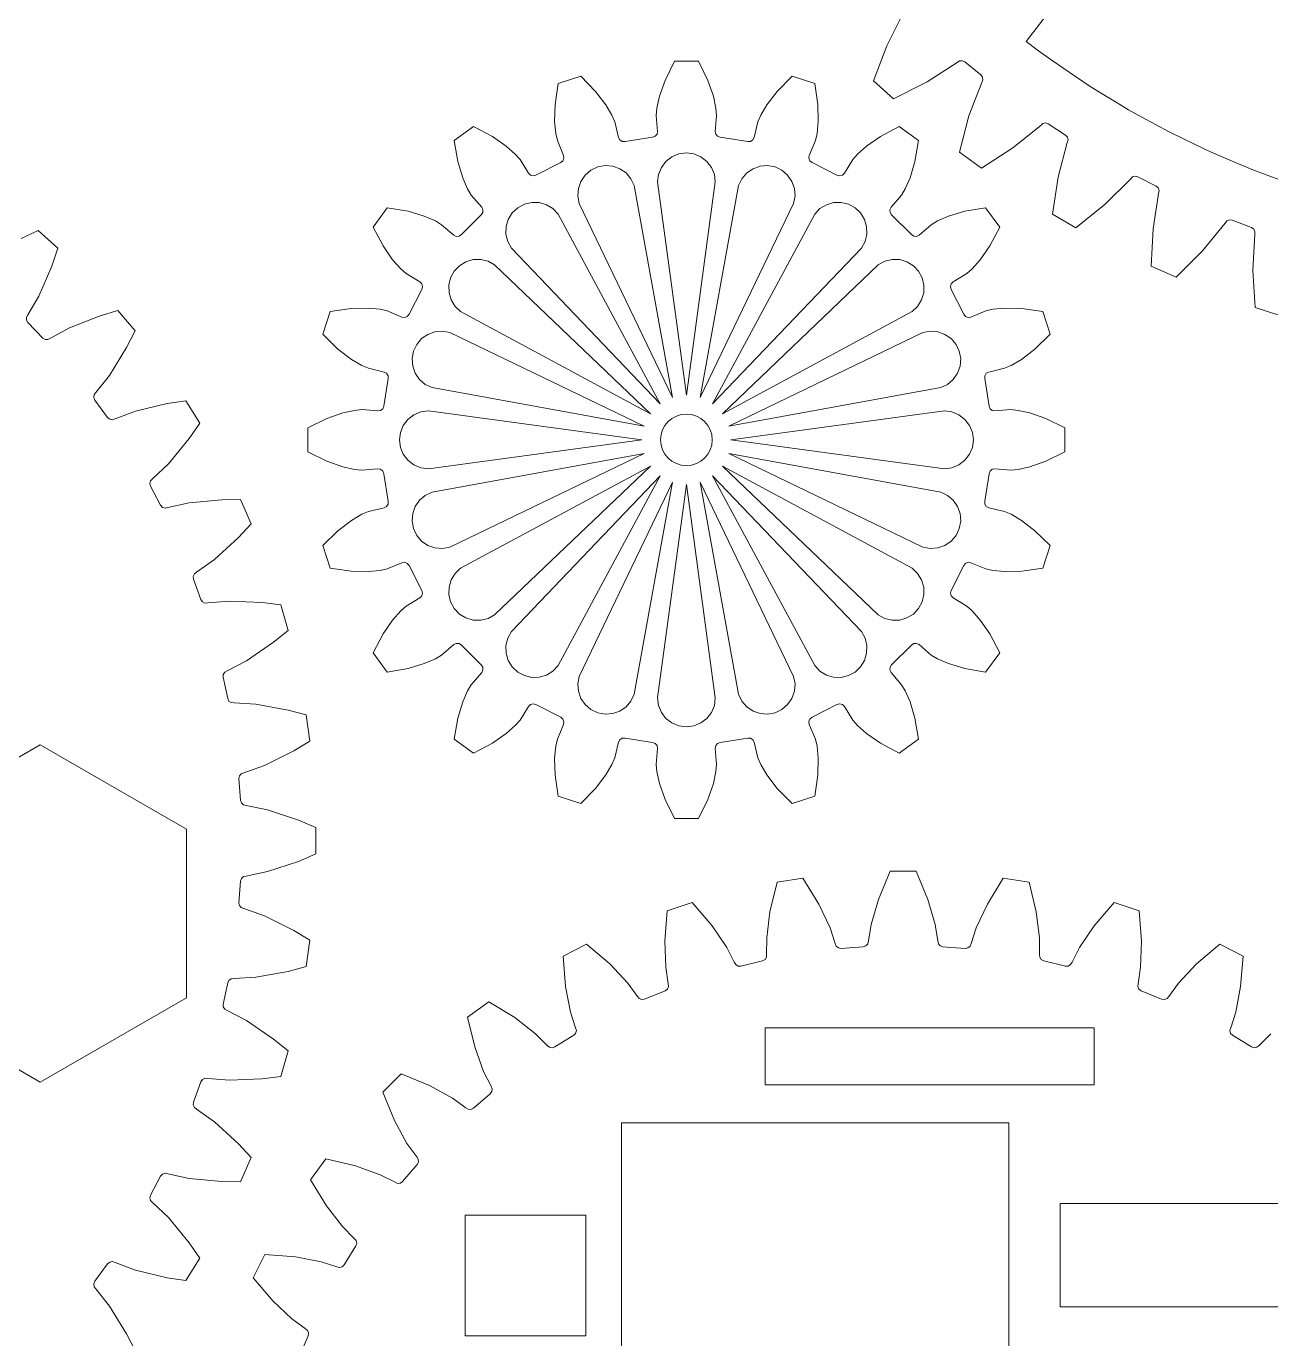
# Model space of a CAD drawing. Header units: millimetres. Extents: x -329 to 723, y 244 to 554.
# Drawn here: x -248.1 to -175.8, y 361.5 to 437.8 of the extents above; entities that cross this region are included whole.
import ezdxf

# ---------------------------------------------------------------- set-up
doc = ezdxf.new("R2010")
doc.units = ezdxf.units.MM

msp = doc.modelspace()

# ---------------------------------------------------------------- linework, layer by layer
at = {"color": 1, "lineweight": 0}
for p, q in [((-160.709, 475.066), (-189.989, 436.907)), ((-210.918, 429.937), (-210.57, 430.204)), ((-210.57, 430.204), (-210.165, 430.372)), ((-210.165, 430.372), (-209.73, 430.429)), ((-209.73, 430.429), (-209.296, 430.372)), ((-209.296, 430.372), (-208.891, 430.204)), ((-208.891, 430.204), (-208.543, 429.937)), ((-215.61, 429.14), (-215.277, 429.424)), ((-215.277, 429.424), (-214.881, 429.613)), ((-214.881, 429.613), (-214.45, 429.693)), ((-214.45, 429.693), (-214.013, 429.659)), ((-214.013, 429.659), (-213.6, 429.512)), ((-213.6, 429.512), (-213.238, 429.264)), ((-213.238, 429.264), (-212.954, 428.931)), ((-211.353, 429.184), (-211.185, 429.589)), ((-211.185, 429.589), (-210.918, 429.937)), ((-208.543, 429.937), (-208.276, 429.589)), ((-208.276, 429.589), (-208.108, 429.184)), ((-206.507, 428.931), (-206.222, 429.264)), ((-206.222, 429.264), (-205.861, 429.512)), ((-205.861, 429.512), (-205.448, 429.659)), ((-205.448, 429.659), (-205.011, 429.693)), ((-205.011, 429.693), (-204.579, 429.613)), ((-204.579, 429.613), (-204.184, 429.424)), ((-204.184, 429.424), (-203.85, 429.14)), ((-216.005, 428.365), (-215.859, 428.778)), ((-215.859, 428.778), (-215.61, 429.14)), ((-212.954, 428.931), (-212.765, 428.535)), ((-210.53, 416.223), (-212.765, 428.535)), ((-211.41, 428.749), (-211.353, 429.184)), ((-211.41, 428.749), (-209.73, 416.349)), ((-209.73, 416.349), (-208.051, 428.749)), ((-206.696, 428.535), (-208.93, 416.223)), ((-208.108, 429.184), (-208.051, 428.749)), ((-206.696, 428.535), (-206.507, 428.931)), ((-203.85, 429.14), (-203.602, 428.778)), ((-203.602, 428.778), (-203.456, 428.365)), ((-216.039, 427.928), (-216.005, 428.365)), ((-215.96, 427.497), (-216.039, 427.928)), ((-203.421, 427.928), (-203.501, 427.497)), ((-203.456, 428.365), (-203.421, 427.928)), ((-220.075, 426.57), (-219.846, 426.944)), ((-219.846, 426.944), (-219.528, 427.246)), ((-219.528, 427.246), (-219.143, 427.455)), ((-219.143, 427.455), (-218.716, 427.557)), ((-218.716, 427.557), (-218.278, 427.546)), ((-218.278, 427.546), (-217.857, 427.421)), ((-217.857, 427.421), (-217.484, 427.192)), ((-217.484, 427.192), (-217.182, 426.874)), ((-215.96, 427.497), (-210.53, 416.223)), ((-208.93, 416.223), (-203.501, 427.497)), ((-202.279, 426.874), (-201.977, 427.192)), ((-201.977, 427.192), (-201.603, 427.421)), ((-201.603, 427.421), (-201.183, 427.546)), ((-201.183, 427.546), (-200.744, 427.557)), ((-200.744, 427.557), (-200.318, 427.455)), ((-200.318, 427.455), (-199.933, 427.246)), ((-199.933, 427.246), (-199.615, 426.944)), ((-199.615, 426.944), (-199.386, 426.57)), ((-220.199, 426.149), (-220.075, 426.57)), ((-211.252, 415.855), (-217.182, 426.874)), ((-202.279, 426.874), (-208.209, 415.855)), ((-199.386, 426.57), (-199.261, 426.149)), ((-220.211, 425.711), (-220.199, 426.149)), ((-220.109, 425.285), (-220.211, 425.711)), ((-199.25, 425.711), (-199.352, 425.285)), ((-199.261, 426.149), (-199.25, 425.711)), ((-219.899, 424.9), (-220.109, 425.285)), ((-219.899, 424.9), (-211.252, 415.855)), ((-208.209, 415.855), (-199.561, 424.9)), ((-199.352, 425.285), (-199.561, 424.9)), ((-222.914, 423.876), (-222.54, 424.105)), ((-222.54, 424.105), (-222.119, 424.23)), ((-222.119, 424.23), (-221.681, 424.241)), ((-221.681, 424.241), (-221.255, 424.139)), ((-221.255, 424.139), (-220.869, 423.929)), ((-211.825, 415.282), (-220.869, 423.929)), ((-198.591, 423.929), (-207.636, 415.282)), ((-198.591, 423.929), (-198.206, 424.139)), ((-198.206, 424.139), (-197.779, 424.241)), ((-197.779, 424.241), (-197.341, 424.23)), ((-197.341, 424.23), (-196.921, 424.105)), ((-196.921, 424.105), (-196.547, 423.876)), ((-223.527, 422.746), (-223.425, 423.173)), ((-223.425, 423.173), (-223.215, 423.558)), ((-223.215, 423.558), (-222.914, 423.876)), ((-196.547, 423.876), (-196.245, 423.558)), ((-196.245, 423.558), (-196.036, 423.173)), ((-196.036, 423.173), (-195.934, 422.746)), ((-223.516, 422.308), (-223.527, 422.746)), ((-195.934, 422.746), (-195.945, 422.308)), ((-223.391, 421.888), (-223.516, 422.308)), ((-223.162, 421.514), (-223.391, 421.888)), ((-196.07, 421.888), (-196.299, 421.514)), ((-195.945, 422.308), (-196.07, 421.888)), ((-222.844, 421.212), (-223.162, 421.514)), ((-222.844, 421.212), (-211.825, 415.282)), ((-207.636, 415.282), (-196.617, 421.212)), ((-196.299, 421.514), (-196.617, 421.212)), ((-225.394, 419.307), (-225.11, 419.64)), ((-225.11, 419.64), (-224.748, 419.889)), ((-224.748, 419.889), (-224.335, 420.035)), ((-224.335, 420.035), (-223.898, 420.069)), ((-223.898, 420.069), (-223.467, 419.99)), ((-212.193, 414.56), (-223.467, 419.99)), ((-195.994, 419.99), (-207.268, 414.56)), ((-195.994, 419.99), (-195.563, 420.069)), ((-195.563, 420.069), (-195.126, 420.035)), ((-195.126, 420.035), (-194.712, 419.889)), ((-194.712, 419.889), (-194.351, 419.64)), ((-194.351, 419.64), (-194.066, 419.307)), ((-225.663, 418.48), (-225.583, 418.911)), ((-225.583, 418.911), (-225.394, 419.307)), ((-194.066, 419.307), (-193.878, 418.911)), ((-193.878, 418.911), (-193.798, 418.48)), ((-225.629, 418.043), (-225.663, 418.48)), ((-225.482, 417.63), (-225.629, 418.043)), ((-193.832, 418.043), (-193.978, 417.63)), ((-193.798, 418.48), (-193.832, 418.043)), ((-225.234, 417.268), (-225.482, 417.63)), ((-224.9, 416.984), (-225.234, 417.268)), ((-194.227, 417.268), (-194.56, 416.984)), ((-193.978, 417.63), (-194.227, 417.268)), ((-224.505, 416.795), (-224.9, 416.984)), ((-224.505, 416.795), (-212.193, 414.56)), ((-207.268, 414.56), (-194.956, 416.795)), ((-194.56, 416.984), (-194.956, 416.795)), ((-226.174, 414.6), (-225.907, 414.948)), ((-225.907, 414.948), (-225.559, 415.215)), ((-225.559, 415.215), (-225.154, 415.383)), ((-225.154, 415.383), (-224.719, 415.44)), ((-212.319, 413.76), (-224.719, 415.44)), ((-194.741, 415.44), (-207.141, 413.76)), ((-194.741, 415.44), (-194.307, 415.383)), ((-194.307, 415.383), (-193.901, 415.215)), ((-193.901, 415.215), (-193.554, 414.948)), ((-193.554, 414.948), (-193.287, 414.6)), ((-226.399, 413.76), (-226.342, 414.195)), ((-226.342, 414.195), (-226.174, 414.6)), ((-193.287, 414.6), (-193.119, 414.195)), ((-193.119, 414.195), (-193.062, 413.76)), ((-226.342, 413.326), (-226.399, 413.76)), ((-226.174, 412.921), (-226.342, 413.326)), ((-224.719, 412.081), (-212.319, 413.76)), ((-207.141, 413.76), (-194.741, 412.081)), ((-193.119, 413.326), (-193.287, 412.921)), ((-193.062, 413.76), (-193.119, 413.326)), ((-225.907, 412.573), (-226.174, 412.921)), ((-225.559, 412.306), (-225.907, 412.573)), ((-212.193, 412.96), (-224.505, 410.726)), ((-223.467, 407.531), (-212.193, 412.96)), ((-207.268, 412.96), (-195.994, 407.531)), ((-194.956, 410.726), (-207.268, 412.96)), ((-193.554, 412.573), (-193.901, 412.306)), ((-193.287, 412.921), (-193.554, 412.573)), ((-225.154, 412.138), (-225.559, 412.306)), ((-224.719, 412.081), (-225.154, 412.138)), ((-211.825, 412.239), (-222.844, 406.309)), ((-220.869, 403.591), (-211.825, 412.239)), ((-196.617, 406.309), (-207.636, 412.239)), ((-207.636, 412.239), (-198.591, 403.591)), ((-194.307, 412.138), (-194.741, 412.081)), ((-193.901, 412.306), (-194.307, 412.138)), ((-211.252, 411.666), (-219.899, 402.621)), ((-217.182, 400.647), (-211.252, 411.666)), ((-210.53, 411.298), (-215.96, 400.024)), ((-212.765, 398.986), (-210.53, 411.298)), ((-209.73, 411.171), (-211.41, 398.771)), ((-208.051, 398.771), (-209.73, 411.171)), ((-208.93, 411.298), (-206.696, 398.986)), ((-203.501, 400.024), (-208.93, 411.298)), ((-208.209, 411.666), (-202.279, 400.647)), ((-199.561, 402.621), (-208.209, 411.666)), ((-225.482, 409.891), (-225.234, 410.252)), ((-225.234, 410.252), (-224.9, 410.537)), ((-224.9, 410.537), (-224.505, 410.726)), ((-194.956, 410.726), (-194.56, 410.537)), ((-194.56, 410.537), (-194.227, 410.252)), ((-194.227, 410.252), (-193.978, 409.891)), ((-225.663, 409.041), (-225.629, 409.478)), ((-225.629, 409.478), (-225.482, 409.891)), ((-193.978, 409.891), (-193.832, 409.478)), ((-193.832, 409.478), (-193.798, 409.041)), ((-225.583, 408.609), (-225.663, 409.041)), ((-193.798, 409.041), (-193.878, 408.609)), ((-225.394, 408.214), (-225.583, 408.609)), ((-225.11, 407.88), (-225.394, 408.214)), ((-224.748, 407.632), (-225.11, 407.88)), ((-194.351, 407.88), (-194.712, 407.632)), ((-194.066, 408.214), (-194.351, 407.88)), ((-193.878, 408.609), (-194.066, 408.214)), ((-224.335, 407.486), (-224.748, 407.632)), ((-223.898, 407.451), (-224.335, 407.486)), ((-223.467, 407.531), (-223.898, 407.451)), ((-195.563, 407.451), (-195.994, 407.531)), ((-195.126, 407.486), (-195.563, 407.451)), ((-194.712, 407.632), (-195.126, 407.486)), ((-223.516, 405.213), (-223.391, 405.633)), ((-223.391, 405.633), (-223.162, 406.007)), ((-223.162, 406.007), (-222.844, 406.309)), ((-196.617, 406.309), (-196.299, 406.007)), ((-196.299, 406.007), (-196.07, 405.633)), ((-196.07, 405.633), (-195.945, 405.213)), ((-223.527, 404.774), (-223.516, 405.213)), ((-195.945, 405.213), (-195.934, 404.774)), ((-223.425, 404.348), (-223.527, 404.774)), ((-223.215, 403.963), (-223.425, 404.348)), ((-196.036, 404.348), (-196.245, 403.963)), ((-195.934, 404.774), (-196.036, 404.348)), ((-222.914, 403.645), (-223.215, 403.963)), ((-222.54, 403.416), (-222.914, 403.645)), ((-222.119, 403.291), (-222.54, 403.416)), ((-221.255, 403.382), (-221.681, 403.28)), ((-220.869, 403.591), (-221.255, 403.382)), ((-198.206, 403.382), (-198.591, 403.591)), ((-197.779, 403.28), (-198.206, 403.382)), ((-196.921, 403.416), (-197.341, 403.291)), ((-196.547, 403.645), (-196.921, 403.416)), ((-196.245, 403.963), (-196.547, 403.645)), ((-221.681, 403.28), (-222.119, 403.291)), ((-220.109, 402.236), (-219.899, 402.621)), ((-199.561, 402.621), (-199.352, 402.236)), ((-197.341, 403.291), (-197.779, 403.28)), ((-220.211, 401.81), (-220.109, 402.236)), ((-220.199, 401.371), (-220.211, 401.81)), ((-199.352, 402.236), (-199.25, 401.81)), ((-199.25, 401.81), (-199.261, 401.371)), ((-220.075, 400.951), (-220.199, 401.371)), ((-199.261, 401.371), (-199.386, 400.951)), ((-219.846, 400.577), (-220.075, 400.951)), ((-219.528, 400.275), (-219.846, 400.577)), ((-219.143, 400.066), (-219.528, 400.275)), ((-217.484, 400.329), (-217.857, 400.1)), ((-217.182, 400.647), (-217.484, 400.329)), ((-201.977, 400.329), (-202.279, 400.647)), ((-201.603, 400.1), (-201.977, 400.329)), ((-199.933, 400.275), (-200.318, 400.066)), ((-199.615, 400.577), (-199.933, 400.275)), ((-199.386, 400.951), (-199.615, 400.577)), ((-218.716, 399.964), (-219.143, 400.066)), ((-218.278, 399.975), (-218.716, 399.964)), ((-217.857, 400.1), (-218.278, 399.975)), ((-216.039, 399.593), (-215.96, 400.024)), ((-216.005, 399.156), (-216.039, 399.593)), ((-203.501, 400.024), (-203.421, 399.593)), ((-203.421, 399.593), (-203.456, 399.156)), ((-201.183, 399.975), (-201.603, 400.1)), ((-200.744, 399.964), (-201.183, 399.975)), ((-200.318, 400.066), (-200.744, 399.964)), ((-215.859, 398.742), (-216.005, 399.156)), ((-215.61, 398.381), (-215.859, 398.742)), ((-212.765, 398.986), (-212.954, 398.59)), ((-211.353, 398.337), (-211.41, 398.771)), ((-208.051, 398.771), (-208.108, 398.337)), ((-206.507, 398.59), (-206.696, 398.986)), ((-203.602, 398.742), (-203.85, 398.381)), ((-203.456, 399.156), (-203.602, 398.742)), ((-215.277, 398.096), (-215.61, 398.381)), ((-214.881, 397.908), (-215.277, 398.096)), ((-213.6, 398.008), (-214.013, 397.862)), ((-213.238, 398.257), (-213.6, 398.008)), ((-212.954, 398.59), (-213.238, 398.257)), ((-211.185, 397.932), (-211.353, 398.337)), ((-208.108, 398.337), (-208.276, 397.932)), ((-206.222, 398.257), (-206.507, 398.59)), ((-205.861, 398.008), (-206.222, 398.257)), ((-205.448, 397.862), (-205.861, 398.008)), ((-204.184, 398.096), (-204.579, 397.908)), ((-203.85, 398.381), (-204.184, 398.096)), ((-214.45, 397.828), (-214.881, 397.908)), ((-214.013, 397.862), (-214.45, 397.828)), ((-210.918, 397.584), (-211.185, 397.932)), ((-210.57, 397.317), (-210.918, 397.584)), ((-210.165, 397.149), (-210.57, 397.317)), ((-208.891, 397.317), (-209.296, 397.149)), ((-208.543, 397.584), (-208.891, 397.317)), ((-208.276, 397.932), (-208.543, 397.584)), ((-205.011, 397.828), (-205.448, 397.862)), ((-204.579, 397.908), (-205.011, 397.828)), ((-209.73, 397.092), (-210.165, 397.149)), ((-209.296, 397.149), (-209.73, 397.092)), ((-255.751, 391.145), (-247.264, 396.045)), ((-247.264, 396.045), (-238.777, 391.145)), ((-238.777, 391.145), (-238.777, 381.345)), ((-247.264, 376.445), (-255.751, 381.345)), ((-238.777, 381.345), (-247.264, 376.445)), ((-205.152, 376.299), (-205.152, 379.599)), ((-205.152, 379.599), (-186.052, 379.599)), ((-186.052, 379.599), (-186.052, 376.299)), ((-190.998, 376.3), (-205.152, 376.299)), ((-186.052, 376.299), (-190.998, 376.3)), ((-213.498, 374.089), (-190.998, 374.089)), ((-213.498, 368.727), (-213.498, 374.089)), ((-190.998, 374.089), (-190.998, 351.589)), ((-188.019, 363.397), (-188.019, 369.397)), ((-188.019, 369.397), (-172.919, 369.397)), ((-222.575, 361.727), (-222.575, 368.727)), ((-222.575, 368.727), (-215.575, 368.727)), ((-215.575, 368.727), (-215.575, 361.727)), ((-213.498, 361.727), (-213.498, 368.727)), ((-172.919, 363.397), (-188.019, 363.397)), ((-215.575, 361.727), (-222.575, 361.727)), ((-213.498, 359.263), (-213.498, 361.727))]:
    msp.add_line(p, q, dxfattribs=at)
at = {"color": 5, "lineweight": 0}
for p, q in [((-197.152, 438.513), (-198.091, 436.655)), ((-198.091, 436.655), (-198.86, 434.623)), ((-210.425, 435.749), (-210.97, 434.642)), ((-209.036, 435.749), (-210.425, 435.749)), ((-208.49, 434.642), (-209.036, 435.749)), ((-195.752, 434.549), (-194.002, 435.676)), ((-194.002, 435.676), (-193.869, 435.77)), ((-193.869, 435.77), (-193.707, 435.786)), ((-193.707, 435.786), (-193.559, 435.718)), ((-193.559, 435.718), (-192.628, 434.964)), ((-215.865, 434.888), (-217.186, 434.458)), ((-215.004, 434.003), (-215.865, 434.888)), ((-210.97, 434.642), (-211.295, 433.716)), ((-208.166, 433.716), (-208.49, 434.642)), ((-203.596, 434.888), (-204.457, 434.003)), ((-202.275, 434.458), (-203.596, 434.888)), ((-198.86, 434.623), (-197.692, 433.571)), ((-192.628, 434.964), (-192.531, 434.834)), ((-192.513, 434.672), (-192.577, 434.523)), ((-192.531, 434.834), (-192.513, 434.672)), ((-217.186, 434.458), (-217.362, 433.236)), ((-214.409, 433.222), (-215.004, 434.003)), ((-204.457, 434.003), (-205.052, 433.222)), ((-202.098, 433.236), (-202.275, 434.458)), ((-197.692, 433.571), (-195.752, 434.549)), ((-192.577, 434.523), (-193.316, 432.577)), ((-217.362, 433.236), (-217.385, 432.255)), ((-214.054, 432.618), (-214.409, 433.222)), ((-211.295, 433.716), (-211.445, 433.031)), ((-208.016, 433.031), (-208.166, 433.716)), ((-205.052, 433.222), (-205.406, 432.618)), ((-202.076, 432.255), (-202.098, 433.236)), ((-213.887, 432.232), (-214.054, 432.618)), ((-211.445, 433.031), (-211.486, 432.612)), ((-211.486, 432.612), (-211.41, 431.682)), ((-208.051, 431.682), (-207.975, 432.612)), ((-207.975, 432.612), (-208.016, 433.031)), ((-205.406, 432.618), (-205.574, 432.232)), ((-193.316, 432.577), (-193.869, 430.475)), ((-222.093, 431.958), (-223.217, 431.141)), ((-221.001, 431.382), (-222.093, 431.958)), ((-217.385, 432.255), (-217.316, 431.558)), ((-217.316, 431.558), (-217.225, 431.147)), ((-213.671, 431.324), (-213.887, 432.232)), ((-211.437, 431.522), (-211.541, 431.396)), ((-211.41, 431.682), (-211.437, 431.522)), ((-208.024, 431.522), (-208.051, 431.682)), ((-207.92, 431.396), (-208.024, 431.522)), ((-205.574, 432.232), (-205.79, 431.324)), ((-202.235, 431.147), (-202.145, 431.558)), ((-202.145, 431.558), (-202.076, 432.255)), ((-197.368, 431.958), (-198.46, 431.382)), ((-196.243, 431.141), (-197.368, 431.958)), ((-190.77, 430.727), (-189.147, 432.031)), ((-189.147, 432.031), (-189.025, 432.138)), ((-189.025, 432.138), (-188.866, 432.17)), ((-188.866, 432.17), (-188.712, 432.118)), ((-188.712, 432.118), (-187.707, 431.466)), ((-223.217, 431.141), (-223.007, 429.925)), ((-220.194, 430.824), (-221.001, 431.382)), ((-219.67, 430.359), (-220.194, 430.824)), ((-217.225, 431.147), (-216.866, 430.286)), ((-213.596, 431.18), (-213.671, 431.324)), ((-213.458, 431.093), (-213.596, 431.18)), ((-213.296, 431.086), (-213.458, 431.093)), ((-211.693, 431.34), (-213.296, 431.086)), ((-211.541, 431.396), (-211.693, 431.34)), ((-207.767, 431.34), (-207.92, 431.396)), ((-206.165, 431.086), (-207.767, 431.34)), ((-206.002, 431.093), (-206.165, 431.086)), ((-205.865, 431.18), (-206.002, 431.093)), ((-205.79, 431.324), (-205.865, 431.18)), ((-202.595, 430.286), (-202.235, 431.147)), ((-199.267, 430.824), (-199.791, 430.359)), ((-198.46, 431.382), (-199.267, 430.824)), ((-196.453, 429.925), (-196.243, 431.141)), ((-187.61, 431.032), (-188.141, 429.02)), ((-187.707, 431.466), (-187.597, 431.346)), ((-187.561, 431.188), (-187.61, 431.032)), ((-187.597, 431.346), (-187.561, 431.188)), ((-219.391, 430.044), (-219.67, 430.359)), ((-218.905, 429.246), (-219.391, 430.044)), ((-216.842, 430.125), (-216.902, 429.974)), ((-216.866, 430.286), (-216.842, 430.125)), ((-202.619, 430.125), (-202.595, 430.286)), ((-202.559, 429.974), (-202.619, 430.125)), ((-200.069, 430.044), (-200.555, 429.246)), ((-199.791, 430.359), (-200.069, 430.044)), ((-193.869, 430.475), (-192.597, 429.552)), ((-192.597, 429.552), (-190.77, 430.727)), ((-223.007, 429.925), (-222.725, 428.985)), ((-218.789, 429.133), (-218.905, 429.246)), ((-217.029, 429.873), (-218.475, 429.136)), ((-216.902, 429.974), (-217.029, 429.873)), ((-202.431, 429.873), (-202.559, 429.974)), ((-200.985, 429.136), (-202.431, 429.873)), ((-200.555, 429.246), (-200.671, 429.133)), ((-196.735, 428.985), (-196.453, 429.925)), ((-222.725, 428.985), (-222.445, 428.343)), ((-218.632, 429.092), (-218.789, 429.133)), ((-218.475, 429.136), (-218.632, 429.092)), ((-200.829, 429.092), (-200.985, 429.136)), ((-200.671, 429.133), (-200.829, 429.092)), ((-197.016, 428.343), (-196.735, 428.985)), ((-188.141, 429.02), (-188.471, 426.872)), ((-185.415, 427.446), (-183.938, 428.913)), ((-183.938, 428.913), (-183.828, 429.032)), ((-183.828, 429.032), (-183.673, 429.081)), ((-183.673, 429.081), (-183.514, 429.045)), ((-183.514, 429.045), (-182.447, 428.501)), ((-182.447, 428.501), (-182.325, 428.394)), ((-222.445, 428.343), (-222.231, 427.98)), ((-222.231, 427.98), (-221.623, 427.272)), ((-197.838, 427.272), (-197.229, 427.98)), ((-197.229, 427.98), (-197.016, 428.343)), ((-182.305, 428.08), (-182.623, 426.023)), ((-182.325, 428.394), (-182.273, 428.24)), ((-182.273, 428.24), (-182.305, 428.08)), ((-227.111, 427.247), (-227.928, 426.123)), ((-225.895, 427.037), (-227.111, 427.247)), ((-224.955, 426.755), (-225.895, 427.037)), ((-221.561, 426.964), (-221.651, 426.829)), ((-221.623, 427.272), (-221.551, 427.126)), ((-221.551, 427.126), (-221.561, 426.964)), ((-197.91, 427.126), (-197.838, 427.272)), ((-197.899, 426.964), (-197.91, 427.126)), ((-197.809, 426.829), (-197.899, 426.964)), ((-193.566, 427.037), (-194.506, 426.755)), ((-192.349, 427.247), (-193.566, 427.037)), ((-191.532, 426.123), (-192.349, 427.247)), ((-187.11, 426.086), (-185.415, 427.446)), ((-224.313, 426.475), (-224.955, 426.755)), ((-223.95, 426.261), (-224.313, 426.475)), ((-223.242, 425.653), (-223.95, 426.261)), ((-221.651, 426.829), (-222.799, 425.681)), ((-196.662, 425.681), (-197.809, 426.829)), ((-195.51, 426.261), (-196.219, 425.653)), ((-195.148, 426.475), (-195.51, 426.261)), ((-194.506, 426.755), (-195.148, 426.475)), ((-188.471, 426.872), (-187.11, 426.086)), ((-179.748, 424.743), (-178.432, 426.356)), ((-178.432, 426.356), (-178.335, 426.486)), ((-178.335, 426.486), (-178.185, 426.551)), ((-178.185, 426.551), (-178.024, 426.532)), ((-178.024, 426.532), (-176.906, 426.103)), ((-247.38, 425.917), (-248.369, 425.464)), ((-246.238, 424.888), (-247.38, 425.917)), ((-227.928, 426.123), (-227.352, 425.031)), ((-223.096, 425.581), (-223.242, 425.653)), ((-222.934, 425.591), (-223.096, 425.581)), ((-222.799, 425.681), (-222.934, 425.591)), ((-196.527, 425.591), (-196.662, 425.681)), ((-196.364, 425.581), (-196.527, 425.591)), ((-196.219, 425.653), (-196.364, 425.581)), ((-192.108, 425.031), (-191.532, 426.123)), ((-182.623, 426.023), (-182.727, 423.853)), ((-176.906, 426.103), (-176.773, 426.009)), ((-176.72, 425.699), (-176.822, 423.62)), ((-176.773, 426.009), (-176.705, 425.861)), ((-176.705, 425.861), (-176.72, 425.699)), ((-246.585, 423.858), (-246.238, 424.888)), ((-227.352, 425.031), (-226.794, 424.224)), ((-192.667, 424.224), (-192.108, 425.031)), ((-181.291, 423.214), (-179.748, 424.743)), ((-226.794, 424.224), (-226.328, 423.7)), ((-193.132, 423.7), (-192.667, 424.224)), ((-247.345, 422.117), (-246.585, 423.858)), ((-226.328, 423.7), (-226.014, 423.421)), ((-226.014, 423.421), (-225.216, 422.936)), ((-194.244, 422.936), (-193.447, 423.421)), ((-193.447, 423.421), (-193.132, 423.7)), ((-182.727, 423.853), (-181.291, 423.214)), ((-176.822, 423.62), (-176.698, 421.45)), ((-225.106, 422.505), (-225.843, 421.06)), ((-225.216, 422.936), (-225.103, 422.819)), ((-225.062, 422.662), (-225.106, 422.505)), ((-225.103, 422.819), (-225.062, 422.662)), ((-194.398, 422.662), (-194.358, 422.819)), ((-194.354, 422.505), (-194.398, 422.662)), ((-194.358, 422.819), (-194.244, 422.936)), ((-193.618, 421.06), (-194.354, 422.505)), ((-247.988, 421.025), (-247.345, 422.117)), ((-248.069, 420.884), (-247.988, 421.025)), ((-248.069, 420.721), (-248.069, 420.884)), ((-243.791, 420.964), (-245.556, 420.265)), ((-242.749, 421.275), (-243.791, 420.964)), ((-241.76, 420.098), (-242.749, 421.275)), ((-230.428, 421.216), (-230.858, 419.895)), ((-229.206, 421.392), (-230.428, 421.216)), ((-228.225, 421.415), (-229.206, 421.392)), ((-227.528, 421.346), (-228.225, 421.415)), ((-227.117, 421.255), (-227.528, 421.346)), ((-226.256, 420.896), (-227.117, 421.255)), ((-226.095, 420.872), (-226.256, 420.896)), ((-225.944, 420.932), (-226.095, 420.872)), ((-225.843, 421.06), (-225.944, 420.932)), ((-193.517, 420.932), (-193.618, 421.06)), ((-193.366, 420.872), (-193.517, 420.932)), ((-193.205, 420.896), (-193.366, 420.872)), ((-192.343, 421.255), (-193.205, 420.896)), ((-191.933, 421.346), (-192.343, 421.255)), ((-191.235, 421.415), (-191.933, 421.346)), ((-190.254, 421.392), (-191.235, 421.415)), ((-189.032, 421.216), (-190.254, 421.392)), ((-188.603, 419.895), (-189.032, 421.216)), ((-176.698, 421.45), (-175.204, 420.965)), ((-247.987, 420.581), (-248.069, 420.721)), ((-247.115, 419.677), (-247.987, 420.581)), ((-245.556, 420.265), (-246.671, 419.66)), ((-242.248, 419.125), (-241.76, 420.098)), ((-246.977, 419.591), (-247.115, 419.677)), ((-246.815, 419.584), (-246.977, 419.591)), ((-246.671, 419.66), (-246.815, 419.584)), ((-230.858, 419.895), (-229.973, 419.034)), ((-189.488, 419.034), (-188.603, 419.895)), ((-243.243, 417.508), (-242.248, 419.125)), ((-229.973, 419.034), (-229.192, 418.439)), ((-190.268, 418.439), (-189.488, 419.034)), ((-229.192, 418.439), (-228.588, 418.084)), ((-228.588, 418.084), (-228.202, 417.917)), ((-228.202, 417.917), (-227.294, 417.701)), ((-192.167, 417.701), (-191.259, 417.917)), ((-191.259, 417.917), (-190.873, 418.084)), ((-190.873, 418.084), (-190.268, 418.439)), ((-244.032, 416.515), (-243.243, 417.508)), ((-227.056, 417.326), (-227.31, 415.723)), ((-227.294, 417.701), (-227.15, 417.626)), ((-227.15, 417.626), (-227.063, 417.488)), ((-227.063, 417.488), (-227.056, 417.326)), ((-192.405, 417.326), (-192.398, 417.488)), ((-192.151, 415.723), (-192.405, 417.326)), ((-192.398, 417.488), (-192.311, 417.626)), ((-192.311, 417.626), (-192.167, 417.701)), ((-244.154, 416.226), (-244.132, 416.387)), ((-244.132, 416.387), (-244.032, 416.515)), ((-244.093, 416.075), (-244.154, 416.226)), ((-243.354, 415.059), (-244.093, 416.075)), ((-239.884, 415.871), (-241.729, 415.425)), ((-238.808, 416.034), (-239.884, 415.871)), ((-237.993, 414.73), (-238.808, 416.034)), ((-228.582, 415.516), (-229.001, 415.475)), ((-227.652, 415.44), (-228.582, 415.516)), ((-227.366, 415.571), (-227.492, 415.467)), ((-227.31, 415.723), (-227.366, 415.571)), ((-192.094, 415.571), (-192.151, 415.723)), ((-191.969, 415.467), (-192.094, 415.571)), ((-190.878, 415.516), (-191.809, 415.44)), ((-190.46, 415.475), (-190.878, 415.516)), ((-243.23, 414.954), (-243.354, 415.059)), ((-243.07, 414.926), (-243.23, 414.954)), ((-242.917, 414.981), (-243.07, 414.926)), ((-241.729, 415.425), (-242.917, 414.981)), ((-230.612, 415), (-231.719, 414.455)), ((-229.685, 415.325), (-230.612, 415)), ((-229.001, 415.475), (-229.685, 415.325)), ((-227.492, 415.467), (-227.652, 415.44)), ((-191.809, 415.44), (-191.969, 415.467)), ((-189.775, 415.325), (-190.46, 415.475)), ((-188.849, 415), (-189.775, 415.325)), ((-187.741, 414.455), (-188.849, 415)), ((-238.612, 413.835), (-237.993, 414.73)), ((-231.719, 414.455), (-231.719, 413.066)), ((-187.741, 413.066), (-187.741, 414.455)), ((-239.822, 412.372), (-238.612, 413.835)), ((-231.719, 413.066), (-230.612, 412.52)), ((-230.612, 412.52), (-229.685, 412.196)), ((-189.775, 412.196), (-188.849, 412.52)), ((-188.849, 412.52), (-187.741, 413.066)), ((-240.741, 411.499), (-239.822, 412.372)), ((-229.685, 412.196), (-229.001, 412.046)), ((-229.001, 412.046), (-228.582, 412.005)), ((-228.582, 412.005), (-227.652, 412.081)), ((-227.652, 412.081), (-227.492, 412.054)), ((-227.492, 412.054), (-227.366, 411.95)), ((-227.366, 411.95), (-227.31, 411.797)), ((-227.31, 411.797), (-227.056, 410.195)), ((-192.405, 410.195), (-192.151, 411.797)), ((-192.151, 411.797), (-192.094, 411.95)), ((-192.094, 411.95), (-191.969, 412.054)), ((-191.969, 412.054), (-191.809, 412.081)), ((-191.809, 412.081), (-190.878, 412.005)), ((-190.878, 412.005), (-190.46, 412.046)), ((-190.46, 412.046), (-189.775, 412.196)), ((-240.903, 411.23), (-240.858, 411.386)), ((-240.863, 411.072), (-240.903, 411.23)), ((-240.273, 409.963), (-240.863, 411.072)), ((-240.858, 411.386), (-240.741, 411.499)), ((-236.723, 410.284), (-238.613, 410.099)), ((-235.636, 410.296), (-236.723, 410.284)), ((-235.01, 408.891), (-235.636, 410.296)), ((-227.056, 410.195), (-227.063, 410.032)), ((-192.398, 410.032), (-192.405, 410.195)), ((-240.165, 409.842), (-240.273, 409.963)), ((-240.01, 409.791), (-240.165, 409.842)), ((-239.851, 409.825), (-240.01, 409.791)), ((-238.613, 410.099), (-239.851, 409.825)), ((-228.588, 409.436), (-229.192, 409.082)), ((-228.202, 409.604), (-228.588, 409.436)), ((-227.294, 409.82), (-228.202, 409.604)), ((-227.15, 409.895), (-227.294, 409.82)), ((-227.063, 410.032), (-227.15, 409.895)), ((-192.311, 409.895), (-192.398, 410.032)), ((-192.167, 409.82), (-192.311, 409.895)), ((-191.259, 409.604), (-192.167, 409.82)), ((-190.873, 409.436), (-191.259, 409.604)), ((-190.268, 409.082), (-190.873, 409.436)), ((-235.747, 408.091), (-235.01, 408.891)), ((-229.192, 409.082), (-229.973, 408.487)), ((-189.488, 408.487), (-190.268, 409.082)), ((-237.149, 406.81), (-235.747, 408.091)), ((-229.973, 408.487), (-230.858, 407.626)), ((-188.603, 407.626), (-189.488, 408.487)), ((-230.858, 407.626), (-230.428, 406.305)), ((-189.032, 406.305), (-188.603, 407.626)), ((-238.181, 406.074), (-237.149, 406.81)), ((-227.117, 406.265), (-226.256, 406.625)), ((-226.256, 406.625), (-226.095, 406.649)), ((-226.095, 406.649), (-225.944, 406.589)), ((-225.944, 406.589), (-225.843, 406.461)), ((-225.843, 406.461), (-225.106, 405.015)), ((-194.354, 405.015), (-193.618, 406.461)), ((-193.618, 406.461), (-193.517, 406.589)), ((-193.517, 406.589), (-193.366, 406.649)), ((-193.366, 406.649), (-193.205, 406.625)), ((-193.205, 406.625), (-192.343, 406.265)), ((-238.378, 405.829), (-238.312, 405.978)), ((-238.361, 405.668), (-238.378, 405.829)), ((-237.931, 404.487), (-238.361, 405.668)), ((-238.312, 405.978), (-238.181, 406.074)), ((-230.428, 406.305), (-229.206, 406.128)), ((-229.206, 406.128), (-228.225, 406.106)), ((-228.225, 406.106), (-227.528, 406.175)), ((-227.528, 406.175), (-227.117, 406.265)), ((-192.343, 406.265), (-191.933, 406.175)), ((-191.933, 406.175), (-191.235, 406.106)), ((-191.235, 406.106), (-190.254, 406.128)), ((-190.254, 406.128), (-189.032, 406.305)), ((-225.106, 405.015), (-225.062, 404.859)), ((-225.062, 404.859), (-225.103, 404.701)), ((-194.398, 404.859), (-194.354, 405.015)), ((-194.358, 404.701), (-194.398, 404.859)), ((-237.841, 404.352), (-237.931, 404.487)), ((-237.695, 404.281), (-237.841, 404.352)), ((-237.533, 404.292), (-237.695, 404.281)), ((-236.268, 404.391), (-237.533, 404.292)), ((-234.371, 404.311), (-236.268, 404.391)), ((-233.292, 404.172), (-234.371, 404.311)), ((-232.869, 402.694), (-233.292, 404.172)), ((-226.014, 404.099), (-226.328, 403.821)), ((-225.216, 404.585), (-226.014, 404.099)), ((-225.103, 404.701), (-225.216, 404.585)), ((-194.244, 404.585), (-194.358, 404.701)), ((-193.447, 404.099), (-194.244, 404.585)), ((-193.132, 403.821), (-193.447, 404.099)), ((-226.328, 403.821), (-226.794, 403.297)), ((-192.667, 403.297), (-193.132, 403.821)), ((-233.71, 402.004), (-232.869, 402.694)), ((-226.794, 403.297), (-227.352, 402.49)), ((-192.108, 402.49), (-192.667, 403.297)), ((-235.276, 400.931), (-233.71, 402.004)), ((-227.352, 402.49), (-227.928, 401.398)), ((-223.95, 401.259), (-223.242, 401.868)), ((-223.242, 401.868), (-223.096, 401.94)), ((-223.096, 401.94), (-222.934, 401.929)), ((-222.934, 401.929), (-222.799, 401.839)), ((-222.799, 401.839), (-221.651, 400.692)), ((-197.809, 400.692), (-196.662, 401.839)), ((-196.662, 401.839), (-196.527, 401.929)), ((-196.527, 401.929), (-196.364, 401.94)), ((-196.364, 401.94), (-196.219, 401.868)), ((-196.219, 401.868), (-195.51, 401.259)), ((-191.532, 401.398), (-192.108, 402.49)), ((-227.928, 401.398), (-227.111, 400.273)), ((-224.955, 400.765), (-224.313, 401.046)), ((-224.313, 401.046), (-223.95, 401.259)), ((-195.51, 401.259), (-195.148, 401.046)), ((-195.148, 401.046), (-194.506, 400.765)), ((-192.349, 400.273), (-191.532, 401.398)), ((-236.63, 400.13), (-236.544, 400.268)), ((-236.544, 400.268), (-236.401, 400.345)), ((-236.401, 400.345), (-235.276, 400.931)), ((-227.111, 400.273), (-225.895, 400.484)), ((-225.895, 400.484), (-224.955, 400.765)), ((-221.651, 400.692), (-221.561, 400.557)), ((-221.551, 400.394), (-221.623, 400.249)), ((-221.561, 400.557), (-221.551, 400.394)), ((-197.91, 400.394), (-197.899, 400.557)), ((-197.838, 400.249), (-197.91, 400.394)), ((-197.899, 400.557), (-197.809, 400.692)), ((-194.506, 400.765), (-193.566, 400.484)), ((-193.566, 400.484), (-192.349, 400.273)), ((-236.635, 399.968), (-236.63, 400.13)), ((-236.374, 398.739), (-236.635, 399.968)), ((-222.231, 399.54), (-222.445, 399.178)), ((-221.623, 400.249), (-222.231, 399.54)), ((-197.229, 399.54), (-197.838, 400.249)), ((-197.016, 399.178), (-197.229, 399.54)), ((-236.303, 398.593), (-236.374, 398.739)), ((-222.445, 399.178), (-222.725, 398.536)), ((-196.735, 398.536), (-197.016, 399.178)), ((-236.169, 398.502), (-236.303, 398.593)), ((-236.007, 398.49), (-236.169, 398.502)), ((-234.741, 398.412), (-236.007, 398.49)), ((-232.873, 398.069), (-234.741, 398.412)), ((-231.824, 397.781), (-232.873, 398.069)), ((-222.725, 398.536), (-223.007, 397.596)), ((-219.391, 397.477), (-218.905, 398.274)), ((-218.905, 398.274), (-218.789, 398.388)), ((-218.789, 398.388), (-218.632, 398.428)), ((-218.632, 398.428), (-218.475, 398.384)), ((-218.475, 398.384), (-217.029, 397.648)), ((-202.431, 397.648), (-200.985, 398.384)), ((-200.985, 398.384), (-200.829, 398.428)), ((-200.829, 398.428), (-200.671, 398.388)), ((-200.671, 398.388), (-200.555, 398.274)), ((-200.555, 398.274), (-200.069, 397.477)), ((-196.453, 397.596), (-196.735, 398.536)), ((-231.61, 396.258), (-231.824, 397.781)), ((-223.007, 397.596), (-223.217, 396.379)), ((-219.67, 397.162), (-219.391, 397.477)), ((-216.866, 397.235), (-217.225, 396.373)), ((-217.029, 397.648), (-216.902, 397.547)), ((-216.902, 397.547), (-216.842, 397.396)), ((-216.842, 397.396), (-216.866, 397.235)), ((-202.619, 397.396), (-202.559, 397.547)), ((-202.595, 397.235), (-202.619, 397.396)), ((-202.235, 396.373), (-202.595, 397.235)), ((-202.559, 397.547), (-202.431, 397.648)), ((-200.069, 397.477), (-199.791, 397.162)), ((-196.243, 396.379), (-196.453, 397.596)), ((-221.001, 396.138), (-220.194, 396.697)), ((-220.194, 396.697), (-219.67, 397.162)), ((-199.791, 397.162), (-199.267, 396.697)), ((-199.267, 396.697), (-198.46, 396.138)), ((-234.24, 394.848), (-232.539, 395.692)), ((-232.539, 395.692), (-231.61, 396.258)), ((-223.217, 396.379), (-222.093, 395.562)), ((-222.093, 395.562), (-221.001, 396.138)), ((-217.316, 395.963), (-217.385, 395.265)), ((-217.225, 396.373), (-217.316, 395.963)), ((-213.887, 395.289), (-213.671, 396.197)), ((-213.671, 396.197), (-213.596, 396.341)), ((-213.596, 396.341), (-213.458, 396.428)), ((-213.458, 396.428), (-213.296, 396.435)), ((-213.296, 396.435), (-211.693, 396.181)), ((-211.693, 396.181), (-211.541, 396.124)), ((-211.541, 396.124), (-211.437, 395.999)), ((-211.41, 395.839), (-211.486, 394.908)), ((-211.437, 395.999), (-211.41, 395.839)), ((-208.051, 395.839), (-208.024, 395.999)), ((-207.975, 394.908), (-208.051, 395.839)), ((-208.024, 395.999), (-207.92, 396.124)), ((-207.92, 396.124), (-207.767, 396.181)), ((-207.767, 396.181), (-206.165, 396.435)), ((-206.165, 396.435), (-206.002, 396.428)), ((-206.002, 396.428), (-205.865, 396.341)), ((-205.865, 396.341), (-205.79, 396.197)), ((-205.79, 396.197), (-205.574, 395.289)), ((-202.145, 395.963), (-202.235, 396.373)), ((-202.076, 395.265), (-202.145, 395.963)), ((-198.46, 396.138), (-197.368, 395.562)), ((-197.368, 395.562), (-196.243, 396.379)), ((-217.385, 395.265), (-217.362, 394.284)), ((-214.054, 394.903), (-213.887, 395.289)), ((-205.574, 395.289), (-205.406, 394.903)), ((-202.098, 394.284), (-202.076, 395.265)), ((-235.72, 394.083), (-235.692, 394.243)), ((-235.692, 394.243), (-235.588, 394.368)), ((-235.588, 394.368), (-235.435, 394.424)), ((-235.435, 394.424), (-234.24, 394.848)), ((-217.362, 394.284), (-217.186, 393.062)), ((-215.004, 393.518), (-214.409, 394.298)), ((-214.409, 394.298), (-214.054, 394.903)), ((-211.486, 394.908), (-211.445, 394.49)), ((-211.445, 394.49), (-211.295, 393.805)), ((-208.166, 393.805), (-208.016, 394.49)), ((-208.016, 394.49), (-207.975, 394.908)), ((-205.406, 394.903), (-205.052, 394.298)), ((-205.052, 394.298), (-204.457, 393.518)), ((-202.275, 393.062), (-202.098, 394.284)), ((-235.632, 392.83), (-235.72, 394.083)), ((-215.865, 392.633), (-215.004, 393.518)), ((-211.295, 393.805), (-210.97, 392.879)), ((-208.49, 392.879), (-208.166, 393.805)), ((-204.457, 393.518), (-203.596, 392.633)), ((-235.582, 392.676), (-235.632, 392.83)), ((-235.462, 392.566), (-235.582, 392.676)), ((-217.186, 393.062), (-215.865, 392.633)), ((-210.97, 392.879), (-210.425, 391.771)), ((-209.036, 391.771), (-208.49, 392.879)), ((-203.596, 392.633), (-202.275, 393.062)), ((-235.303, 392.532), (-235.462, 392.566)), ((-234.06, 392.279), (-235.303, 392.532)), ((-232.259, 391.68), (-234.06, 392.279)), ((-231.26, 391.248), (-232.259, 391.68)), ((-231.26, 389.711), (-231.26, 391.248)), ((-210.425, 391.771), (-209.036, 391.771)), ((-232.259, 389.279), (-231.26, 389.711)), ((-234.06, 388.68), (-232.259, 389.279)), ((-235.72, 386.876), (-235.632, 388.129)), ((-235.632, 388.129), (-235.582, 388.283)), ((-235.582, 388.283), (-235.462, 388.392)), ((-235.462, 388.392), (-235.303, 388.427)), ((-235.303, 388.427), (-234.06, 388.68)), ((-204.461, 388.064), (-204.876, 386.343)), ((-202.959, 388.302), (-204.461, 388.064)), ((-202.032, 386.794), (-202.959, 388.302)), ((-197.901, 388.7), (-198.58, 387.066)), ((-196.38, 388.7), (-197.901, 388.7)), ((-196.38, 388.7), (-195.701, 387.066)), ((-191.323, 388.302), (-192.249, 386.794)), ((-189.82, 388.064), (-191.323, 388.302)), ((-189.406, 386.343), (-189.82, 388.064)), ((-235.692, 386.715), (-235.72, 386.876)), ((-235.588, 386.591), (-235.692, 386.715)), ((-235.435, 386.535), (-235.588, 386.591)), ((-234.24, 386.111), (-235.435, 386.535)), ((-209.394, 386.88), (-210.841, 386.41)), ((-208.243, 385.535), (-209.394, 386.88)), ((-201.386, 385.415), (-202.032, 386.794)), ((-198.58, 387.066), (-199.003, 385.603)), ((-195.278, 385.603), (-195.701, 387.066)), ((-192.249, 386.794), (-192.895, 385.415)), ((-184.887, 386.88), (-186.038, 385.535)), ((-183.441, 386.41), (-184.887, 386.88)), ((-232.539, 385.267), (-234.24, 386.111)), ((-210.841, 386.41), (-210.981, 384.645)), ((-204.876, 386.343), (-205.065, 384.833)), ((-189.217, 384.833), (-189.406, 386.343)), ((-183.3, 384.645), (-183.441, 386.41)), ((-231.61, 384.7), (-232.539, 385.267)), ((-207.389, 384.274), (-208.243, 385.535)), ((-201.085, 384.502), (-201.386, 385.415)), ((-199.003, 385.603), (-199.157, 384.653)), ((-195.124, 384.653), (-195.278, 385.603)), ((-192.895, 385.415), (-193.196, 384.502)), ((-186.038, 385.535), (-186.892, 384.274)), ((-231.824, 383.178), (-231.61, 384.7)), ((-215.527, 384.468), (-216.883, 383.778)), ((-214.181, 383.32), (-215.527, 384.468)), ((-210.981, 384.645), (-210.931, 383.124)), ((-206.949, 383.419), (-207.389, 384.274)), ((-205.065, 384.833), (-205.069, 383.871)), ((-201.027, 384.35), (-201.085, 384.502)), ((-200.901, 384.247), (-201.027, 384.35)), ((-200.74, 384.222), (-200.901, 384.247)), ((-199.454, 384.323), (-200.74, 384.222)), ((-199.299, 384.373), (-199.454, 384.323)), ((-199.191, 384.494), (-199.299, 384.373)), ((-199.157, 384.653), (-199.191, 384.494)), ((-195.09, 384.494), (-195.124, 384.653)), ((-194.982, 384.373), (-195.09, 384.494)), ((-194.827, 384.323), (-194.982, 384.373)), ((-193.541, 384.222), (-194.827, 384.323)), ((-193.381, 384.247), (-193.541, 384.222)), ((-193.254, 384.35), (-193.381, 384.247)), ((-193.196, 384.502), (-193.254, 384.35)), ((-189.213, 383.871), (-189.217, 384.833)), ((-186.892, 384.274), (-187.333, 383.419)), ((-183.35, 383.124), (-183.3, 384.645)), ((-178.754, 384.468), (-180.101, 383.32)), ((-177.398, 383.778), (-178.754, 384.468)), ((-216.883, 383.778), (-216.746, 382.013)), ((-205.31, 383.498), (-206.565, 383.197)), ((-205.165, 383.572), (-205.31, 383.498)), ((-205.077, 383.708), (-205.165, 383.572)), ((-205.069, 383.871), (-205.077, 383.708)), ((-189.204, 383.708), (-189.213, 383.871)), ((-189.116, 383.572), (-189.204, 383.708)), ((-188.971, 383.498), (-189.116, 383.572)), ((-187.717, 383.197), (-188.971, 383.498)), ((-177.536, 382.013), (-177.398, 383.778)), ((-234.741, 382.547), (-232.873, 382.89)), ((-232.873, 382.89), (-231.824, 383.178)), ((-213.14, 382.209), (-214.181, 383.32)), ((-210.931, 383.124), (-210.785, 382.173)), ((-206.868, 383.278), (-206.949, 383.419)), ((-206.727, 383.197), (-206.868, 383.278)), ((-206.565, 383.197), (-206.727, 383.197)), ((-187.554, 383.197), (-187.717, 383.197)), ((-187.414, 383.278), (-187.554, 383.197)), ((-187.333, 383.419), (-187.414, 383.278)), ((-183.497, 382.173), (-183.35, 383.124)), ((-180.101, 383.32), (-181.141, 382.209)), ((-236.635, 380.991), (-236.374, 382.22)), ((-236.374, 382.22), (-236.303, 382.366)), ((-236.303, 382.366), (-236.169, 382.457)), ((-236.169, 382.457), (-236.007, 382.469)), ((-236.007, 382.469), (-234.741, 382.547)), ((-216.746, 382.013), (-216.458, 380.518)), ((-212.571, 381.433), (-213.14, 382.209)), ((-210.767, 382.011), (-210.833, 381.863)), ((-210.785, 382.173), (-210.767, 382.011)), ((-183.514, 382.011), (-183.497, 382.173)), ((-183.448, 381.863), (-183.514, 382.011)), ((-181.141, 382.209), (-181.71, 381.433)), ((-177.823, 380.518), (-177.536, 382.013)), ((-212.469, 381.306), (-212.571, 381.433)), ((-212.317, 381.248), (-212.469, 381.306)), ((-212.157, 381.273), (-212.317, 381.248)), ((-210.965, 381.767), (-212.157, 381.273)), ((-210.833, 381.863), (-210.965, 381.767)), ((-183.317, 381.767), (-183.448, 381.863)), ((-182.125, 381.273), (-183.317, 381.767)), ((-181.964, 381.248), (-182.125, 381.273)), ((-181.812, 381.306), (-181.964, 381.248)), ((-181.71, 381.433), (-181.812, 381.306)), ((-236.63, 380.829), (-236.635, 380.991)), ((-236.544, 380.691), (-236.63, 380.829)), ((-236.401, 380.614), (-236.544, 380.691)), ((-235.276, 380.028), (-236.401, 380.614)), ((-221.208, 381.127), (-222.439, 380.233)), ((-219.698, 380.204), (-221.208, 381.127)), ((-216.458, 380.518), (-216.165, 379.602)), ((-178.116, 379.602), (-177.823, 380.518)), ((-233.71, 378.955), (-235.276, 380.028)), ((-222.439, 380.233), (-222.027, 378.512)), ((-218.497, 379.269), (-219.698, 380.204)), ((-232.869, 378.265), (-233.71, 378.955)), ((-217.813, 378.592), (-218.497, 379.269)), ((-216.279, 379.173), (-217.379, 378.498)), ((-216.164, 379.288), (-216.279, 379.173)), ((-216.165, 379.602), (-216.123, 379.445)), ((-216.123, 379.445), (-216.164, 379.288)), ((-178.159, 379.445), (-178.116, 379.602)), ((-178.117, 379.288), (-178.159, 379.445)), ((-178.002, 379.173), (-178.117, 379.288)), ((-176.902, 378.498), (-178.002, 379.173)), ((-175.785, 379.269), (-176.468, 378.592)), ((-233.292, 376.787), (-232.869, 378.265)), ((-222.027, 378.512), (-221.51, 377.08)), ((-217.693, 378.483), (-217.813, 378.592)), ((-217.534, 378.448), (-217.693, 378.483)), ((-217.379, 378.498), (-217.534, 378.448)), ((-176.747, 378.448), (-176.902, 378.498)), ((-176.588, 378.483), (-176.747, 378.448)), ((-176.468, 378.592), (-176.588, 378.483)), ((-237.841, 376.607), (-237.695, 376.678)), ((-237.695, 376.678), (-237.533, 376.667)), ((-237.533, 376.667), (-236.268, 376.568)), ((-236.268, 376.568), (-234.371, 376.648)), ((-234.371, 376.648), (-233.292, 376.787)), ((-226.296, 376.938), (-227.372, 375.863)), ((-224.661, 376.263), (-226.296, 376.938)), ((-221.51, 377.08), (-221.077, 376.221)), ((-238.361, 375.291), (-237.931, 376.472)), ((-237.931, 376.472), (-237.841, 376.607)), ((-227.372, 375.863), (-226.696, 374.227)), ((-223.327, 375.527), (-224.661, 376.263)), ((-221.027, 375.911), (-221.122, 375.779)), ((-221.077, 376.221), (-221.01, 376.072)), ((-221.01, 376.072), (-221.027, 375.911)), ((-238.378, 375.13), (-238.361, 375.291)), ((-238.312, 374.981), (-238.378, 375.13)), ((-222.547, 374.965), (-223.327, 375.527)), ((-221.122, 375.779), (-222.103, 374.941)), ((-238.181, 374.885), (-238.312, 374.981)), ((-237.149, 374.149), (-238.181, 374.885)), ((-222.411, 374.876), (-222.547, 374.965)), ((-222.248, 374.867), (-222.411, 374.876)), ((-222.103, 374.941), (-222.248, 374.867)), ((-235.747, 372.868), (-237.149, 374.149)), ((-226.696, 374.227), (-225.961, 372.894)), ((-235.01, 372.068), (-235.747, 372.868)), ((-225.961, 372.894), (-225.399, 372.113)), ((-235.636, 370.663), (-235.01, 372.068)), ((-225.399, 372.113), (-225.31, 371.977)), ((-230.667, 372.005), (-231.561, 370.774)), ((-228.945, 371.594), (-230.667, 372.005)), ((-227.514, 371.076), (-228.945, 371.594)), ((-225.375, 371.67), (-226.213, 370.688)), ((-225.301, 371.815), (-225.375, 371.67)), ((-225.31, 371.977), (-225.301, 371.815)), ((-240.863, 369.887), (-240.273, 370.996)), ((-240.273, 370.996), (-240.165, 371.117)), ((-240.165, 371.117), (-240.01, 371.168)), ((-240.01, 371.168), (-239.851, 371.134)), ((-239.851, 371.134), (-238.613, 370.86)), ((-238.613, 370.86), (-236.723, 370.675)), ((-236.723, 370.675), (-235.636, 370.663)), ((-231.561, 370.774), (-230.638, 369.265)), ((-226.655, 370.643), (-227.514, 371.076)), ((-226.506, 370.576), (-226.655, 370.643)), ((-226.345, 370.593), (-226.506, 370.576)), ((-226.213, 370.688), (-226.345, 370.593)), ((-240.903, 369.729), (-240.863, 369.887)), ((-240.858, 369.573), (-240.903, 369.729)), ((-240.741, 369.46), (-240.858, 369.573)), ((-239.822, 368.587), (-240.741, 369.46)), ((-230.638, 369.265), (-229.703, 368.063)), ((-238.612, 367.123), (-239.822, 368.587)), ((-229.703, 368.063), (-229.025, 367.38)), ((-237.993, 366.229), (-238.612, 367.123)), ((-228.932, 366.945), (-229.606, 365.845)), ((-229.025, 367.38), (-228.916, 367.259)), ((-228.882, 367.1), (-228.932, 366.945)), ((-228.916, 367.259), (-228.882, 367.1)), ((-243.354, 365.9), (-243.23, 366.005)), ((-243.23, 366.005), (-243.07, 366.033)), ((-243.07, 366.033), (-242.917, 365.978)), ((-242.917, 365.978), (-241.729, 365.534)), ((-238.808, 364.925), (-237.993, 366.229)), ((-234.211, 366.449), (-234.902, 365.094)), ((-232.447, 366.312), (-234.211, 366.449)), ((-230.952, 366.024), (-232.447, 366.312)), ((-230.036, 365.731), (-230.952, 366.024)), ((-244.093, 364.884), (-243.354, 365.9)), ((-241.729, 365.534), (-239.884, 365.088)), ((-229.879, 365.689), (-230.036, 365.731)), ((-229.722, 365.731), (-229.879, 365.689)), ((-229.606, 365.845), (-229.722, 365.731)), ((-244.154, 364.733), (-244.093, 364.884)), ((-244.132, 364.572), (-244.154, 364.733)), ((-244.032, 364.444), (-244.132, 364.572)), ((-243.243, 363.451), (-244.032, 364.444)), ((-239.884, 365.088), (-238.808, 364.925)), ((-234.902, 365.094), (-233.754, 363.747)), ((-233.754, 363.747), (-232.643, 362.706)), ((-242.248, 361.834), (-243.243, 363.451)), ((-232.643, 362.706), (-231.867, 362.137)), ((-231.867, 362.137), (-231.74, 362.035)), ((-241.76, 360.861), (-242.248, 361.834)), ((-231.707, 361.723), (-232.201, 360.531)), ((-231.74, 362.035), (-231.682, 361.884)), ((-231.682, 361.884), (-231.707, 361.723))]:
    msp.add_line(p, q, dxfattribs=at)
at = {"color": 1, "lineweight": 0}
msp.add_circle((-209.732, 413.762), 1.499, dxfattribs=at)
msp.add_arc((-156.793, 480.168), 54.529, 232.5, 262.5, dxfattribs=at)

doc.saveas('drawing.dxf')
